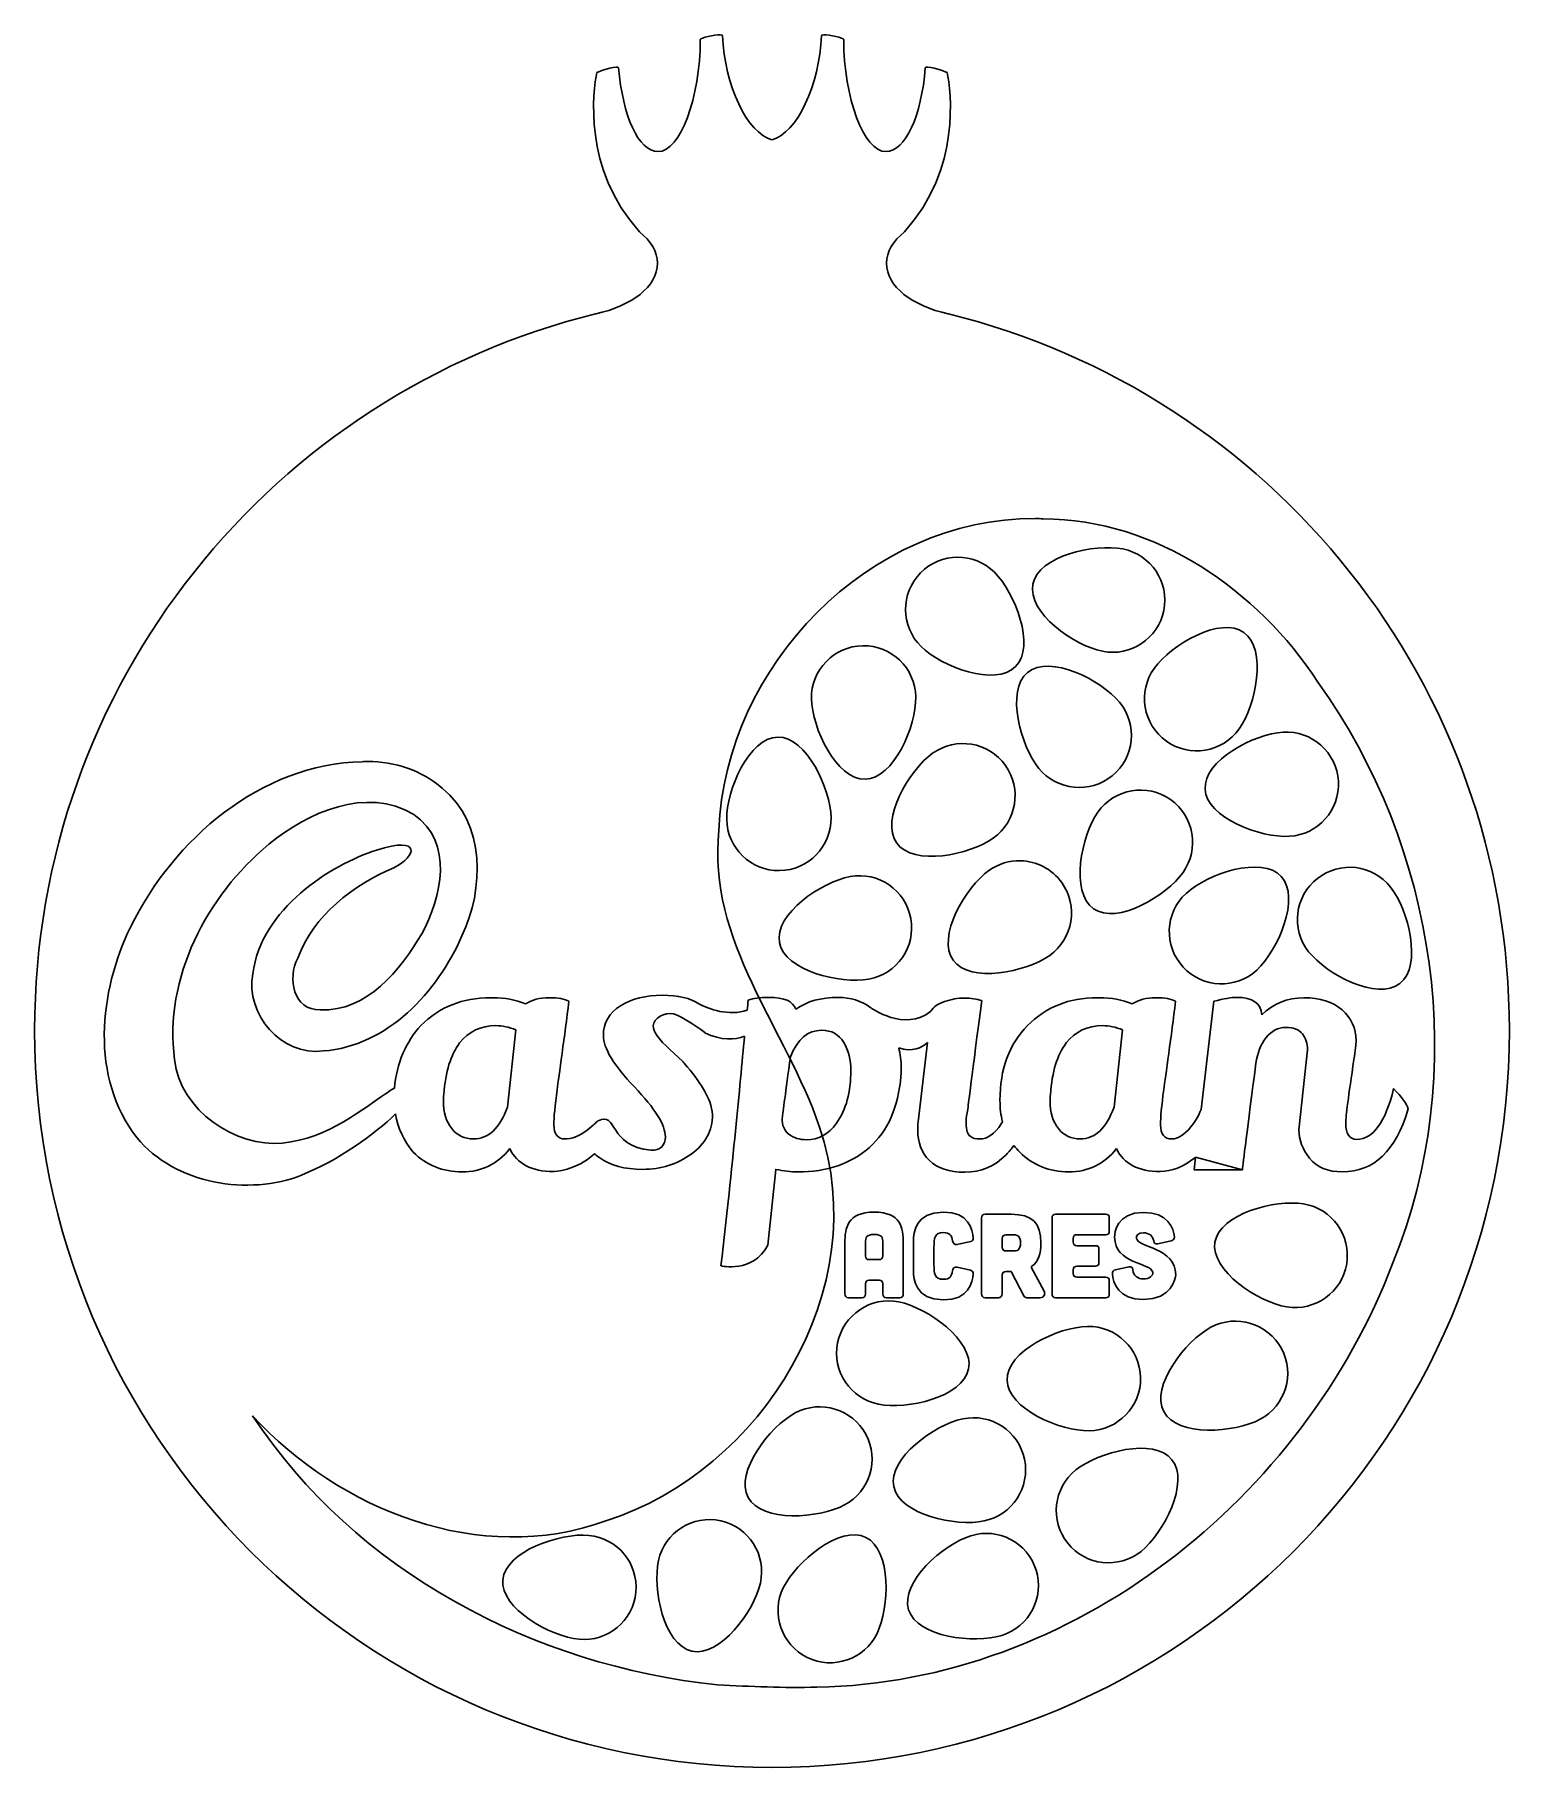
# Model space of a CAD drawing. Extents: x 0 to 120, y 0 to 141.
import ezdxf

# ---------------------------------------------------------------- set-up
doc = ezdxf.new("R2010")
doc.units = 0
doc.layers.add('ink_ext_XXXXXX', color=7, linetype='CONTINUOUS')

msp = doc.modelspace()

# ---------------------------------------------------------------- linework, layer by layer
at = {"layer": 'ink_ext_XXXXXX', "color": 7}
for points in [[(64.206309, 140.979833), (64.206309, 140.979833)], [(45.652268, 118.279105), (45.643907, 118.266784)], [(74.355219, 118.267224), (74.347297, 118.279105)], [(81.431073, 101.61448), (81.431073, 101.61448)], [(27.098954, 81.842793), (27.099136, 81.84203)], [(80.21421, 73.771443), (80.21421, 73.771443)], [(37.274456, 62.625445), (37.100393, 62.625445)], [(54.03622, 62.11576), (54.033312, 62.128846)], [(86.639117, 62.624663), (86.46532, 62.624663)], [(95.949604, 62.333298), (94.919871, 53.51724)], [(68.042281, 61.815307), (68.042427, 61.815307)], [(37.537613, 60.354791), (37.537613, 60.354791)], [(39.166849, 60.005774), (38.468234, 53.721438)], [(54.527947, 59.806666), (54.539034, 59.779112)], [(64.032111, 59.977385), (64.032111, 59.977385)], [(86.902084, 60.354791), (86.902084, 60.354791)], [(88.531031, 60.005774), (87.832423, 53.721438)], [(52.719233, 57.459513), (51.69661, 58.406055)], [(72.640309, 58.988495), (71.887463, 52.528096)], [(103.572936, 58.376521), (102.874322, 51.888568)], [(94.468623, 49.654156), (94.348783, 48.629261), (98.277163, 48.629261)], [(59.659871, 42.481528), (60.307356, 48.658796)], [(68.310361, 45.181987), (68.310361, 45.181987)], [(73.945215, 45.181987), (73.945215, 45.181987)], [(90.219611, 45.162667), (90.219611, 45.162667)], [(77.039243, 44.706871), (77.039243, 38.51939)], [(79.463918, 45.007615), (77.339983, 45.007615), (77.339983, 45.007615)], [(82.790533, 44.716522), (82.790533, 38.509721)], [(87.154833, 45.007615), (83.081335, 45.007615), (83.081335, 45.007615)], [(87.445634, 43.630287), (87.445634, 44.716522)], [(65.934533, 42.660462), (65.934533, 38.548343)], [(67.602383, 41.60347), (67.602383, 42.660462)], [(68.310361, 43.358787), (68.310361, 43.358787)], [(69.018339, 42.660462), (69.018339, 41.61314)], [(70.686757, 38.548343), (70.686757, 42.660462)], [(71.510884, 42.825456), (71.510884, 40.400787)], [(73.179018, 40.914797), (73.179018, 42.311446)], [(75.079738, 42.534382), (76.15633, 42.77691)], [(78.726977, 42.321097), (78.726977, 43.038723)], [(79.027715, 43.339176), (79.522136, 43.339176)], [(79.027715, 43.339176), (79.027715, 43.339176)], [(84.517169, 42.737997), (84.517169, 43.048392)], [(84.807971, 43.339194), (87.154833, 43.339194)], [(86.311109, 42.447196), (84.807971, 42.447196)], [(91.383389, 42.602248), (92.488945, 42.844776)], [(68.727538, 41.312669), (67.893752, 41.312669)], [(79.522136, 42.020062), (79.027715, 42.020062)], [(86.602195, 41.069849), (86.602195, 42.156103)], [(67.893752, 39.644248), (68.727538, 39.644248)], [(76.15633, 40.44906), (75.060713, 40.691879)], [(78.726977, 38.51939), (78.726977, 40.051479)], [(79.027715, 40.352223), (79.415358, 40.352223)], [(79.492884, 40.30395), (80.501604, 38.354674)], [(82.150427, 38.742326), (81.122114, 40.652966)], [(84.517169, 40.177578), (84.517169, 40.487973)], [(84.807971, 40.778775), (86.311109, 40.778775)], [(87.154833, 39.886776), (84.807971, 39.886776)], [(87.445634, 38.509721), (87.445634, 39.595974)], [(89.046181, 40.730483), (87.949994, 40.487973)], [(66.225335, 38.21867), (67.311582, 38.21867)], [(67.602383, 38.509721), (67.602383, 39.353446)], [(69.018339, 39.353446), (69.018339, 38.509721)], [(69.309425, 38.21867), (70.395388, 38.21867)], [(77.339983, 38.21867), (78.426233, 38.21867)], [(80.724533, 38.21867), (81.830091, 38.21867)], [(83.081335, 38.21867), (87.154833, 38.21867)]]:
    msp.add_lwpolyline(points, close=True, dxfattribs=at)
for points in [[(54.163886, 140.604062), (54.163886, 135.870786), (52.536383, 131.473785), (50.722543, 131.473785)], [(55.793693, 140.979393), (55.345685, 140.99282), (54.163886, 140.72327), (54.163886, 140.604062)], [(55.9631, 140.919552), (55.961523, 140.958152), (55.897077, 140.97629), (55.793693, 140.979393)], [(59.999781, 132.445775), (57.978336, 132.974998), (56.147971, 136.86861), (55.9631, 140.919552)], [(64.036904, 140.919552), (63.85229, 136.868556), (62.021289, 132.974914), (59.999781, 132.445775)], [(64.206309, 140.979833), (64.102922, 140.976722), (64.038594, 140.958149), (64.036904, 140.919552)], [(65.836118, 140.604062), (65.836118, 140.72327), (64.654326, 140.993317), (64.206309, 140.979833)], [(69.277023, 131.473785), (67.46319, 131.473785), (65.836118, 135.870786), (65.836118, 140.604062)], [(47.522763, 138.297952), (47.508683, 138.475928), (46.218794, 138.137611), (45.756112, 137.9081)], [(50.722543, 131.473785), (49.139621, 131.473785), (47.831969, 134.406967), (47.522763, 138.297952)], [(72.476802, 138.297952), (72.167596, 134.406967), (70.859944, 131.473785), (69.277023, 131.473785)], [(74.243896, 137.9081), (73.780932, 138.137611), (72.490883, 138.475929), (72.476802, 138.297952)], [(45.756112, 137.9081), (45.438175, 136.471333), (44.581151, 130.077359), (49.228255, 124.935187)], [(70.77175, 124.935187), (75.418573, 130.077359), (74.561551, 136.471333), (74.243896, 137.9081)], [(49.228255, 124.935187), (50.131655, 124.215114), (50.6759, 123.339627), (50.6759, 122.387509)], [(69.324105, 122.387509), (69.324105, 123.339627), (69.868068, 124.215114), (70.77175, 124.935187)], [(50.6759, 122.387509), (50.6759, 120.502984), (48.58156, 118.907373), (45.652268, 118.279105)], [(74.347297, 118.279105), (71.418005, 118.907373), (69.324105, 120.502984), (69.324105, 122.387509)], [(45.643907, 118.266784), (19.440168, 111.832198), (0.000001, 88.188252), (0.000001, 59.999778)], [(120.000001, 59.999778), (120.000001, 88.188523), (100.559313, 111.832905), (74.355219, 118.267224)], [(55.683252, 76.24947), (56.156492, 89.588202), (67.918385, 101.707056), (81.431073, 101.61448)], [(81.431073, 101.61448), (81.64556, 101.613016), (81.860359, 101.608504), (82.075691, 101.600839)], [(82.075691, 101.600839), (91.296766, 101.541772), (99.488105, 95.815583), (104.427488, 88.307156)], [(78.098562, 97.243589), (76.431471, 98.892108), (73.743334, 98.876586), (72.095169, 97.209323)], [(88.549156, 99.141518), (86.250104, 99.601103), (81.682695, 98.576048), (81.22311, 96.276996)], [(91.879741, 94.146346), (92.339326, 96.445398), (90.848209, 98.681933), (88.549156, 99.141518)], [(72.095169, 97.209323), (70.446743, 95.541966), (70.461907, 92.854002), (72.129264, 91.205572)], [(79.823338, 89.568796), (81.4715, 91.236059), (79.765916, 95.59516), (78.098562, 97.243589)], [(81.22311, 96.276996), (80.763525, 93.977944), (84.585235, 91.275346), (86.884568, 90.815761)], [(86.884568, 90.815761), (89.183621, 90.355895), (91.419874, 91.847293), (91.879741, 94.146346)], [(98.403357, 92.350429), (96.494905, 93.712111), (92.463121, 91.333409), (91.101442, 89.424956)], [(98.013589, 84.493861), (99.375273, 86.402589), (100.312089, 90.988745), (98.403357, 92.350429)], [(67.377846, 91.268999), (65.033672, 91.226006), (63.167866, 89.291), (63.210713, 86.947065)], [(71.699926, 87.101629), (71.657172, 89.44595), (69.722167, 91.311756), (67.377846, 91.268999)], [(72.129264, 91.205572), (73.796617, 89.557146), (78.174912, 87.90144), (79.823338, 89.568796)], [(88.283808, 86.665668), (86.798281, 88.479728), (82.617898, 90.585524), (80.803837, 89.099994)], [(80.803837, 89.099994), (78.989549, 87.614796), (80.228829, 83.101014), (81.71403, 81.286725)], [(91.101442, 89.424956), (89.740037, 87.516219), (90.183376, 84.865156), (92.09211, 83.503472)], [(104.427488, 88.307156), (114.089451, 74.849777), (116.843487, 56.50111), (110.524755, 41.048844)], [(63.210713, 86.947065), (63.253469, 84.602745), (65.231769, 80.360554), (67.575851, 80.403162)], [(67.575851, 80.403162), (69.920174, 80.445915), (71.742534, 84.757548), (71.699926, 87.101629)], [(87.688389, 80.691306), (89.502449, 82.176834), (89.769009, 84.85138), (88.283808, 86.665668)], [(60.4614, 83.833159), (58.11729, 83.79824), (56.280358, 79.492727), (56.315559, 77.148336)], [(64.805211, 77.27506), (64.77001, 79.619451), (62.805791, 83.868079), (60.4614, 83.833159)], [(78.987364, 81.533054), (77.623534, 83.440107), (74.971908, 83.880543), (73.064855, 82.516713)], [(92.09211, 83.503472), (94.000842, 82.141787), (96.651907, 82.585124), (98.013589, 84.493861)], [(101.598995, 84.23464), (99.258566, 84.09652), (95.100492, 81.947061), (95.238824, 79.606455)], [(106.087151, 80.24692), (105.949033, 82.587348), (103.939818, 84.372794), (101.598995, 84.23464)], [(26.659535, 81.831488), (18.386586, 81.647374), (11.321264, 75.534865), (7.800853, 68.377941)], [(27.099136, 81.84203), (26.952554, 81.841885), (26.806044, 81.838213), (26.659535, 81.831488)], [(33.168025, 79.67881), (31.487281, 81.11657), (29.297652, 81.846247), (27.098954, 81.842793)], [(73.064855, 82.516713), (71.157802, 81.152882), (68.783842, 77.118559), (70.147672, 75.211505)], [(78.003705, 75.610263), (79.910758, 76.974093), (80.351194, 79.625719), (78.987364, 81.533054)], [(81.71403, 81.286725), (83.199281, 79.472713), (85.874101, 79.206106), (87.688389, 80.691306)], [(19.067825, 75.124235), (22.226206, 77.696504), (26.974546, 79.859307), (30.844736, 77.537836)], [(34.766018, 67.65768), (36.579621, 71.467329), (36.711027, 76.804124), (33.168025, 79.67881)], [(92.437188, 78.743547), (90.522841, 80.097118), (87.8736, 79.642568), (86.519761, 77.728126)], [(95.238824, 79.606455), (95.376764, 77.265814), (99.759004, 75.620643), (102.099613, 75.758978)], [(102.099613, 75.758978), (104.440256, 75.896915), (106.225488, 77.906313), (106.087151, 80.24692)], [(86.519761, 77.728126), (85.16619, 75.813776), (84.248625, 71.223765), (86.16271, 69.870101)], [(93.452251, 72.82629), (94.806087, 74.740732), (94.351537, 77.389973), (92.437188, 78.743547)], [(30.844736, 77.537836), (34.109296, 75.300243), (33.143852, 70.775657), (31.49337, 67.836595)], [(63.873219, 52.105497), (61.12285, 60.127454), (54.69023, 67.259579), (55.683252, 76.24947)], [(56.315559, 77.148336), (56.350478, 74.804226), (58.279215, 72.932093), (60.623606, 72.967012)], [(60.623606, 72.967012), (62.967997, 73.001932), (64.840131, 74.930669), (64.805211, 77.27506)], [(11.38744, 57.595191), (10.487317, 64.210714), (14.019342, 70.946612), (19.067825, 75.124235)], [(29.22517, 73.20676), (31.099479, 74.143506), (31.537336, 75.827212), (27.820852, 74.638341)], [(70.147672, 75.211505), (71.511502, 73.304452), (76.096652, 74.246433), (78.003705, 75.610263)], [(27.820852, 74.638341), (24.104368, 73.449489), (18.402125, 69.839966), (17.751256, 64.581541)], [(80.21421, 73.771443), (79.329927, 73.790309), (78.432053, 73.534021), (77.657197, 72.979971)], [(83.580017, 71.995952), (82.770235, 73.128444), (81.506621, 73.743853), (80.21421, 73.771443)], [(101.437943, 72.491663), (99.847457, 74.214225), (95.415153, 72.708862), (93.692584, 71.118376)], [(110.339738, 71.621084), (108.890051, 73.463834), (106.221129, 73.782449), (104.378373, 72.332762)], [(21.404454, 65.841586), (22.736963, 69.365304), (25.877223, 71.758204), (29.22517, 73.20676)], [(66.358511, 72.487041), (64.051621, 72.067605), (60.183052, 69.432451), (60.602305, 67.125772)], [(71.29468, 69.069682), (70.875244, 71.376572), (68.665406, 72.906478), (66.358511, 72.487041)], [(77.657197, 72.979971), (75.750144, 71.616129), (73.376252, 67.581762), (74.740091, 65.674702)], [(82.596284, 66.073427), (84.503621, 67.43727), (84.943834, 70.08891), (83.580017, 71.995952)], [(86.16271, 69.870101), (88.077054, 68.51653), (92.098683, 70.911943), (93.452251, 72.82629)], [(99.452242, 64.880285), (101.174811, 66.470776), (103.02815, 70.769058), (101.437943, 72.491663)], [(104.378373, 72.332762), (102.535619, 70.883078), (102.21701, 68.21415), (103.666694, 66.371399)], [(93.692584, 71.118376), (91.969737, 69.527854), (91.862602, 66.842035), (93.453093, 65.119466)], [(111.097611, 63.791558), (112.940362, 65.241245), (111.789422, 69.778331), (110.339738, 71.621084)], [(7.800853, 68.377941), (5.236854, 63.099415), (4.510649, 56.131367), (8.31032, 51.24506)], [(31.49337, 67.836595), (29.758319, 64.870835), (27.03645, 61.470107), (23.243558, 61.645969)], [(67.877324, 64.133516), (70.183999, 64.552763), (71.714116, 66.76279), (71.29468, 69.069682)], [(23.482961, 58.291534), (28.728426, 58.689314), (32.770899, 63.073134), (34.766018, 67.65768)], [(60.602305, 67.125772), (61.021742, 64.81888), (65.570432, 63.714079), (67.877324, 64.133516)], [(103.666694, 66.371399), (105.116378, 64.528646), (109.254855, 62.341874), (111.097611, 63.791558)], [(23.243558, 61.645969), (21.00771, 61.570579), (20.569744, 64.246883), (21.404454, 65.841586)], [(74.740091, 65.674702), (76.103912, 63.767369), (80.689233, 64.709603), (82.596284, 66.073427)], [(93.453093, 65.119466), (95.043579, 63.396904), (97.729398, 63.289766), (99.452242, 64.880285)], [(17.751256, 64.581541), (17.14368, 61.27009), (20.064003, 57.873543), (23.482961, 58.291534)], [(37.100393, 62.625445), (34.812019, 62.625445), (32.920007, 61.868633), (31.427194, 60.355536)], [(39.951596, 62.130463), (39.136915, 62.460778), (38.244316, 62.625445), (37.274456, 62.625445)], [(41.857711, 62.625445), (41.110623, 62.625445), (40.475948, 62.460778), (39.951596, 62.130463)], [(43.472461, 62.334079), (43.142146, 62.528389), (42.604563, 62.625445), (41.857711, 62.625445)], [(42.919556, 58.100132), (43.113593, 59.487893), (43.298434, 60.899281), (43.472461, 62.334079)], [(51.059136, 62.829733), (49.739786, 62.829733), (48.613492, 62.544329), (47.679419, 61.97294)], [(54.033312, 62.128846), (53.368175, 62.596601), (52.37705, 62.829733), (51.059136, 62.829733)], [(57.983069, 61.622196), (56.465193, 61.094246), (54.861442, 61.702512), (54.03622, 62.11576)], [(58.067127, 62.421901), (58.040228, 62.181245), (58.01109, 61.888934), (57.983069, 61.622196)], [(59.724756, 62.655052), (59.027499, 62.655052), (58.474614, 62.57679), (58.067127, 62.421901)], [(61.936439, 61.694897), (61.72325, 62.334152), (60.985796, 62.655052), (59.724756, 62.655052)], [(65.399369, 62.655052), (64.0023, 62.655052), (62.848004, 62.334152), (61.936439, 61.694897)], [(68.042427, 61.815307), (67.255849, 62.374246), (66.374933, 62.655052), (65.399369, 62.655052)], [(74.040922, 62.319103), (73.497407, 62.134371), (73.129398, 61.868015), (72.935078, 61.518834)], [(75.65595, 62.595128), (75.121741, 62.595128), (74.584417, 62.503835), (74.040922, 62.319103)], [(77.067078, 62.391513), (76.65987, 62.527553), (76.188462, 62.595128), (75.65595, 62.595128)], [(75.931702, 53.546193), (75.931702, 53.604208), (76.310394, 56.553502), (77.067078, 62.391513)], [(86.46532, 62.624663), (84.176696, 62.624663), (82.284636, 61.867851), (80.791557, 60.354773)], [(89.315972, 62.129682), (88.501558, 62.460015), (87.608711, 62.624663), (86.639117, 62.624663)], [(91.222087, 62.624663), (90.474981, 62.624663), (89.840606, 62.460015), (89.315972, 62.129682)], [(92.836832, 62.333298), (92.506504, 62.527608), (91.969195, 62.624663), (91.222087, 62.624663)], [(92.284195, 58.09935), (92.478506, 59.487111), (92.662796, 60.898518), (92.836832, 62.333298)], [(97.811702, 62.654198), (97.3845, 62.654198), (96.764296, 62.546492), (95.949604, 62.333298)], [(99.848166, 61.227451), (99.790154, 62.178173), (99.11048, 62.654198), (97.811702, 62.654198)], [(103.267359, 62.624663), (101.939011, 62.624663), (100.798877, 62.159035), (99.848166, 61.227451)], [(106.395467, 61.634701), (105.638786, 62.294221), (104.595706, 62.624663), (103.267359, 62.624663)], [(47.679419, 61.97294), (46.745581, 61.402696), (46.277663, 60.59792), (46.277663, 59.560193)], [(50.326933, 60.337434), (50.341837, 60.959932), (51.277437, 61.458711), (51.978033, 61.302987)], [(51.978033, 61.302987), (52.66518, 61.150243), (54.458555, 59.856811), (54.527947, 59.806666)], [(72.935078, 61.518834), (70.778812, 59.807211), (68.042281, 61.815307), (68.042281, 61.815307)], [(107.529424, 59.133351), (107.529424, 60.14207), (107.15187, 60.97518), (106.395467, 61.634701)], [(0.000001, 59.999778), (0.000001, 26.862631), (26.862623, -0.000002), (59.999781, -0.000002)], [(31.427194, 60.355536), (30.244776, 59.119083), (29.437256, 57.228744), (29.274279, 55.278445)], [(34.583594, 58.943675), (35.311853, 59.884801), (36.295453, 60.354791), (37.537613, 60.354791)], [(37.537613, 60.354791), (38.060875, 60.354791), (38.603075, 60.238943), (39.166849, 60.005774)], [(46.277663, 59.560193), (46.277663, 58.521067), (47.119116, 57.125818), (48.800878, 55.370829)], [(51.69661, 58.406055), (50.783056, 59.235949), (50.326933, 59.88122), (50.326933, 60.337434)], [(54.539034, 59.779112), (55.897942, 59.117738), (56.977864, 59.191656), (57.769088, 59.490873)], [(57.769088, 59.490873), (57.371339, 55.372374), (56.824771, 49.216172), (55.848775, 40.808564)], [(59.999781, -0.000002), (93.13694, -0.000002), (120.000001, 26.862631), (120.000001, 59.999778)], [(61.500939, 57.823906), (62.082196, 59.258704), (62.92623, 59.977385), (64.032111, 59.977385)], [(64.032111, 59.977385), (64.846523, 59.977385), (65.446802, 59.646925), (65.835135, 58.987677)], [(80.791557, 60.354773), (79.297619, 58.841695), (78.550622, 56.815006), (78.550622, 54.274343)], [(83.948063, 58.943675), (84.676009, 59.884801), (85.660197, 60.354791), (86.902084, 60.354791)], [(86.902084, 60.354791), (87.425311, 60.354791), (87.967526, 60.238943), (88.531031, 60.005774)], [(99.383006, 57.300481), (99.499027, 58.133756), (99.776029, 58.827609), (100.211675, 59.380405)], [(100.211675, 59.380405), (100.648731, 59.933492), (101.182546, 60.209354), (101.812221, 60.209354)], [(101.812221, 60.209354), (102.44218, 60.209354), (102.893386, 60.035164), (103.165699, 59.685965)], [(103.165699, 59.685965), (103.436608, 59.336767), (103.572936, 58.899746), (103.572936, 58.376521)], [(33.288617, 54.739535), (33.424621, 56.601812), (33.856753, 58.002531), (34.583594, 58.943675)], [(42.512306, 55.147512), (42.589187, 55.730169), (42.725228, 56.713752), (42.919556, 58.100132)], [(60.830734, 52.819225), (60.888743, 53.284435), (61.112324, 54.952892), (61.500939, 57.823906)], [(65.835135, 58.987677), (66.223474, 58.328157), (66.417593, 57.571618), (66.417593, 56.71806)], [(70.309065, 58.555146), (71.425781, 58.158437), (72.1879, 58.562234), (72.640309, 58.988495)], [(70.520069, 56.921657), (70.520069, 57.493119), (70.449441, 58.037409), (70.309065, 58.555146)], [(82.6528, 54.739535), (82.789108, 56.601812), (83.220933, 58.002531), (83.948063, 58.943675)], [(91.876958, 55.146748), (91.953841, 55.729406), (92.090167, 56.712989), (92.284195, 58.09935)], [(107.355624, 57.590738), (107.471645, 58.347132), (107.529424, 58.861051), (107.529424, 59.133351)], [(20.154643, 50.795989), (16.413877, 50.433414), (11.824006, 53.402719), (11.38744, 57.595191)], [(52.938479, 57.202227), (52.864779, 57.289612), (52.791479, 57.375344), (52.719233, 57.459513)], [(55.153844, 53.111408), (55.107733, 54.449751), (53.973297, 55.97497), (52.938479, 57.202227)], [(66.417593, 56.71806), (66.417593, 54.952929), (66.029093, 53.517876), (65.253819, 52.412266)], [(70.490535, 56.252577), (70.510524, 56.485763), (70.520069, 56.708463), (70.520069, 56.921657)], [(98.277163, 48.629261), (98.316025, 49.094471), (98.684617, 51.984551), (99.383006, 57.300481)], [(106.686553, 52.440365), (106.686553, 52.92584), (106.909274, 54.642571), (107.355624, 57.590738)], [(29.274279, 55.278445), (29.065611, 55.145785), (28.836223, 54.99604), (28.555799, 54.812126)], [(42.250475, 52.296872), (42.250475, 52.878094), (42.338007, 53.828743), (42.512306, 55.147512)], [(48.800878, 55.370829), (50.482367, 53.616713), (51.322675, 52.260522), (51.322675, 51.306419)], [(67.930682, 50.447899), (69.423761, 51.776228), (70.277344, 53.710769), (70.490535, 56.252577)], [(91.615122, 52.29609), (91.615122, 52.877331), (91.702924, 53.82798), (91.876958, 55.146748)], [(110.5854, 55.234498), (109.905876, 52.479514), (108.906696, 51.102785), (107.587642, 51.102785)], [(111.777575, 53.575728), (111.642403, 53.983214), (111.244924, 54.536101), (110.5854, 55.234498)], [(28.555799, 54.812126), (26.919311, 53.738777), (23.895409, 51.158583), (20.154643, 50.795989)], [(33.259937, 54.244826), (33.259937, 54.399733), (33.269933, 54.565508), (33.288617, 54.739535)], [(33.943194, 51.975209), (33.487307, 52.537583), (33.259937, 53.294122), (33.259937, 54.244826)], [(38.468234, 53.721438), (37.846718, 51.994056), (36.92553, 51.132338), (35.703635, 51.132338)], [(78.550622, 54.274343), (78.550622, 53.652154), (78.620365, 53.074004), (78.75708, 52.538056)], [(82.6244, 54.244826), (82.6244, 54.399733), (82.633814, 54.565508), (82.6528, 54.739535)], [(83.307388, 51.975209), (82.851736, 52.537583), (82.6244, 53.294122), (82.6244, 54.244826)], [(87.832423, 53.721438), (87.21091, 51.994056), (86.289703, 51.132338), (85.068102, 51.132338)], [(21.715903, 48.188515), (24.61487, 49.351649), (27.7132, 51.529155), (29.363937, 53.170186)], [(29.363937, 53.170186), (29.564463, 52.036895), (30.023476, 50.957312), (30.801171, 50.054881)], [(43.181096, 51.133083), (42.560725, 51.133083), (42.250475, 51.520195), (42.250475, 52.296872)], [(45.457529, 52.255978), (44.092123, 51.015635), (43.181096, 51.133083), (43.181096, 51.133083)], [(45.515471, 52.309358), (45.496969, 52.292092), (45.47545, 52.272808), (45.457529, 52.255978)], [(45.767069, 52.552178), (45.681501, 52.465446), (45.597913, 52.385876), (45.515471, 52.309358)], [(45.834953, 52.60385), (45.808799, 52.588401), (45.785735, 52.57108), (45.767069, 52.552178)], [(45.844586, 52.612756), (45.840951, 52.609484), (45.838407, 52.607121), (45.834953, 52.60385)], [(50.170827, 50.216785), (46.621463, 50.535594), (47.461244, 53.426128), (45.844586, 52.612756)], [(53.425227, 49.904064), (54.57842, 50.733976), (55.153844, 51.803618), (55.153844, 53.111408)], [(61.383368, 51.509762), (60.995035, 51.800928), (60.811962, 52.236585), (60.830734, 52.819225)], [(65.253819, 52.412266), (64.613155, 51.519577), (63.798823, 51.072996), (62.808979, 51.072996)], [(71.887463, 52.528096), (71.868412, 52.296036), (71.859064, 52.072209), (71.859064, 51.859034)], [(75.787152, 52.571843), (75.787152, 52.833456), (75.834553, 53.157864), (75.931702, 53.546193)], [(75.845087, 51.888568), (75.806047, 52.081751), (75.787152, 52.310231), (75.787152, 52.571843)], [(78.65229, 52.368228), (78.119497, 51.543132), (77.537154, 51.13232), (76.907195, 51.13232)], [(78.75708, 52.538056), (78.722222, 52.481386), (78.688344, 52.423862), (78.65229, 52.368228)], [(92.545746, 51.13232), (91.92536, 51.13232), (91.615122, 51.519413), (91.615122, 52.29609)], [(94.919871, 53.51724), (94.662705, 52.936036), (94.385895, 52.463211), (94.088359, 52.106669)], [(106.423581, 48.45518), (108.965661, 48.45518), (110.749705, 50.161223), (111.777575, 53.575728)], [(107.587642, 51.102785), (106.986124, 51.102785), (106.686553, 51.549057), (106.686553, 52.440365)], [(8.31032, 51.24506), (11.396382, 47.430176), (17.4839, 46.490577), (21.715903, 48.188515)], [(35.703635, 51.132338), (34.986373, 51.132338), (34.398862, 51.412834), (33.943194, 51.975209)], [(46.477294, 20.051847), (59.27291, 24.149307), (68.3503, 38.964048), (63.873219, 52.105497)], [(51.322675, 51.306419), (51.322675, 50.642391), (50.906501, 50.149628), (50.170827, 50.216785)], [(62.808979, 51.072996), (62.246597, 51.072996), (61.771707, 51.218579), (61.383368, 51.509762)], [(71.859064, 51.859034), (71.859064, 50.850315), (72.173923, 50.026455), (72.805021, 49.386073)], [(76.907195, 51.13232), (76.276395, 51.13232), (75.921968, 51.383082), (75.845087, 51.888568)], [(85.068102, 51.132338), (84.350558, 51.132338), (83.76332, 51.412834), (83.307388, 51.975209)], [(94.088359, 52.106669), (93.545136, 51.456727), (93.03124, 51.13232), (92.545746, 51.13232)], [(102.874322, 51.888568), (102.874322, 51.073032), (103.165773, 50.297428), (103.747013, 49.5599)], [(30.801171, 50.054881), (31.87861, 48.988129), (33.206829, 48.45518), (34.78721, 48.45518)], [(34.78721, 48.45518), (36.367881, 48.45518), (37.663131, 49.085202), (38.67185, 50.345955)], [(38.67185, 50.345955), (39.254489, 49.104031), (40.437126, 48.483569), (42.221123, 48.483569)], [(42.221123, 48.483569), (42.221123, 48.483569), (44.079546, 48.542638), (45.55711, 49.927073)], [(45.55711, 49.927073), (45.686154, 49.817695), (45.824757, 49.706573), (45.982808, 49.592251)], [(45.982808, 49.592251), (46.843127, 48.969899), (48.011532, 48.658232), (49.48548, 48.658232)], [(49.48548, 48.658232), (50.960554, 48.658232), (52.273451, 49.073879), (53.425227, 49.904064)], [(62.082272, 48.45518), (64.486633, 48.45518), (66.436746, 49.119553), (67.930682, 50.447899)], [(72.805021, 49.386073), (73.434702, 48.745418), (74.399775, 48.425645), (75.699692, 48.425645)], [(75.699692, 48.425645), (76.998451, 48.425645), (78.114899, 48.900525), (79.045334, 49.851247)], [(79.045334, 49.851247), (79.274153, 50.084688), (79.486448, 50.336377), (79.682315, 50.606096)], [(79.682315, 50.606096), (79.829479, 50.413567), (79.989491, 50.229216), (80.165374, 50.054881)], [(80.165374, 50.054881), (81.24282, 48.988129), (82.571006, 48.45518), (84.151691, 48.45518)], [(84.151691, 48.45518), (85.732072, 48.45518), (87.027627, 49.085202), (88.036338, 50.345955)], [(88.036338, 50.345955), (88.618713, 49.104031), (89.801326, 48.483569), (91.585597, 48.483569)], [(91.585597, 48.483569), (92.517159, 48.483569), (93.457141, 48.856486), (94.407852, 49.603611)], [(94.407852, 49.603611), (94.428356, 49.619787), (94.448301, 49.637544), (94.468623, 49.654156)], [(103.747013, 49.5599), (104.329378, 48.823462), (105.220832, 48.45518), (106.423581, 48.45518)], [(60.307356, 48.658796), (60.947741, 48.522755), (61.538756, 48.45518), (62.082272, 48.45518)], [(68.310361, 45.181987), (66.128174, 45.181987), (65.934533, 43.882357), (65.934533, 42.660462)], [(70.686757, 42.660462), (70.686757, 43.882357), (70.492548, 45.181987), (68.310361, 45.181987)], [(73.945215, 45.181987), (71.64673, 45.181987), (71.510884, 43.465565), (71.510884, 42.825456)], [(76.36989, 43.048392), (76.33103, 43.795208), (76.011102, 45.181987), (73.945215, 45.181987)], [(90.219611, 45.162667), (88.047282, 45.162667), (87.872539, 43.446082), (87.882123, 43.155171)], [(92.741125, 43.164549), (92.683114, 43.862928), (92.217622, 45.162667), (90.219611, 45.162667)], [(96.038733, 42.733038), (96.418307, 45.046669), (100.947127, 46.230002), (103.260756, 45.850427)], [(103.260756, 45.850427), (105.574598, 45.471036), (107.142583, 43.287421), (106.763008, 40.973793)], [(77.339983, 45.007615), (77.165378, 45.007615), (77.039243, 44.881461), (77.039243, 44.706871)], [(81.888595, 42.679783), (81.888595, 44.270578), (81.190196, 45.007615), (79.463918, 45.007615)], [(83.081335, 45.007615), (82.897163, 45.007615), (82.790533, 44.910287), (82.790533, 44.716522)], [(87.445634, 44.716522), (87.445634, 44.910287), (87.348852, 45.007615), (87.154833, 45.007615)], [(55.848775, 40.808564), (55.848775, 40.808564), (58.42531, 40.183031), (59.659871, 42.481528)], [(67.602383, 42.660462), (67.602383, 43.125673), (67.670536, 43.358787), (68.310361, 43.358787)], [(68.310361, 43.358787), (68.950446, 43.358787), (69.018339, 43.125673), (69.018339, 42.660462)], [(73.179018, 42.311446), (73.179018, 43.058279), (73.227671, 43.513839), (73.945215, 43.513839)], [(73.945215, 43.513839), (74.469, 43.513839), (74.643392, 43.261768), (74.6921, 42.834834)], [(74.6921, 42.834834), (74.721392, 42.631237), (74.876135, 42.495505), (75.079738, 42.534382)], [(76.15633, 42.77691), (76.29234, 42.805918), (76.379474, 42.91266), (76.36989, 43.048392)], [(78.726977, 43.038723), (78.726977, 43.213313), (78.853107, 43.339176), (79.027715, 43.339176)], [(79.027715, 42.020062), (78.853107, 42.020062), (78.726977, 42.146761), (78.726977, 42.321097)], [(79.522136, 43.339176), (79.987652, 43.339176), (80.220173, 43.281288), (80.220173, 42.679764)], [(80.220173, 42.679764), (80.220173, 42.078532), (79.987652, 42.020062), (79.522136, 42.020062)], [(81.15165, 40.778775), (81.665588, 41.147402), (81.888595, 41.777788), (81.888595, 42.679783)], [(84.517169, 43.048392), (84.517169, 43.24243), (84.623519, 43.339194), (84.807971, 43.339194)], [(84.807971, 42.447196), (84.623519, 42.447196), (84.517169, 42.553811), (84.517169, 42.737997)], [(86.602195, 42.156103), (86.602195, 42.34985), (86.504869, 42.447196), (86.311109, 42.447196)], [(87.154833, 43.339194), (87.348852, 43.339194), (87.445634, 43.446136), (87.445634, 43.630287)], [(87.882123, 43.155171), (87.882123, 40.924539), (90.801353, 41.108598), (90.985805, 40.284357)], [(89.647381, 43.048392), (89.608517, 43.271437), (89.841413, 43.494537), (90.219611, 43.494537)], [(92.847904, 40.080741), (92.847904, 42.311355), (89.783114, 42.291998), (89.647381, 43.048392)], [(90.219611, 43.494537), (90.675534, 43.494537), (90.995467, 43.24243), (91.063333, 42.844776)], [(91.063333, 42.844776), (91.09234, 42.650757), (91.189359, 42.563389), (91.383389, 42.602248)], [(92.488945, 42.844776), (92.663823, 42.883635), (92.750689, 42.990232), (92.741125, 43.164549)], [(101.886588, 37.471726), (99.572957, 37.8513), (95.659341, 40.419196), (96.038733, 42.733038)], [(110.524755, 41.048844), (103.251088, 21.897427), (84.498184, 6.900306), (63.658493, 6.524077)], [(67.893752, 41.312669), (67.7093, 41.312669), (67.602383, 41.419302), (67.602383, 41.60347)], [(69.018339, 41.61314), (69.018339, 41.419375), (68.921575, 41.322265), (68.727538, 41.312669)], [(73.945215, 39.712113), (73.227671, 39.712113), (73.179018, 40.167691), (73.179018, 40.914797)], [(86.311109, 40.778775), (86.504869, 40.778775), (86.602195, 40.885699), (86.602195, 41.069849)], [(106.763008, 40.973793), (106.383434, 38.660162), (104.200216, 37.092148), (101.886588, 37.471726)], [(67.602383, 39.353446), (67.602383, 39.547211), (67.7093, 39.644248), (67.893752, 39.644248)], [(68.727538, 39.644248), (68.921575, 39.644248), (69.018339, 39.547211), (69.018339, 39.353446)], [(71.510884, 40.400787), (71.510884, 39.760677), (71.64673, 38.043989), (73.945215, 38.043989)], [(74.68216, 40.410456), (74.624148, 39.964384), (74.478586, 39.712113), (73.945215, 39.712113)], [(73.945215, 38.043989), (76.011102, 38.043989), (76.33103, 39.430963), (76.36989, 40.167927)], [(75.060713, 40.691879), (74.866693, 40.740007), (74.711432, 40.614054), (74.68216, 40.410456)], [(76.36989, 40.167927), (76.379468, 40.31351), (76.29234, 40.420052), (76.15633, 40.44906)], [(78.726977, 40.051479), (78.726977, 40.226088), (78.853107, 40.352223), (79.027715, 40.352223)], [(79.415358, 40.352223), (79.444351, 40.352223), (79.473714, 40.332957), (79.492884, 40.30395)], [(81.122114, 40.652966), (81.102962, 40.701403), (81.11279, 40.749785), (81.15165, 40.778775)], [(84.517169, 40.487973), (84.517169, 40.681701), (84.623519, 40.778775), (84.807971, 40.778775)], [(84.807971, 39.886776), (84.623519, 39.886776), (84.517169, 39.993392), (84.517169, 40.177578)], [(87.445634, 39.595974), (87.445634, 39.789721), (87.348852, 39.886776), (87.154833, 39.886776)], [(87.949994, 40.487973), (87.775387, 40.449114), (87.688512, 40.342535), (87.6981, 40.167927)], [(87.6981, 40.167927), (87.746543, 39.411824), (88.18273, 38.073251), (90.219611, 38.073251)], [(89.366233, 40.478322), (89.346524, 40.681629), (89.239927, 40.76936), (89.046181, 40.730483)], [(90.219611, 39.741357), (89.763969, 39.741357), (89.404816, 40.012548), (89.366233, 40.478322)], [(90.985805, 40.284357), (91.0441, 40.022454), (90.694685, 39.741357), (90.219611, 39.741357)], [(90.219611, 38.073251), (92.518098, 38.073251), (92.847904, 39.789558), (92.847904, 40.080741)], [(65.336632, 34.537917), (65.793773, 36.83749), (68.028821, 38.330885), (70.328397, 37.873747)], [(65.934533, 38.548343), (65.934533, 38.334881), (66.040879, 38.21867), (66.225335, 38.21867)], [(67.311582, 38.21867), (67.505601, 38.21867), (67.602383, 38.315688), (67.602383, 38.509721)], [(69.018339, 38.509721), (69.018339, 38.315688), (69.125251, 38.21867), (69.309425, 38.21867)], [(70.395388, 38.21867), (70.589425, 38.21867), (70.686757, 38.334881), (70.686757, 38.548343)], [(77.039243, 38.51939), (77.039243, 38.344805), (77.165378, 38.21867), (77.339983, 38.21867)], [(78.426233, 38.21867), (78.600842, 38.21867), (78.726977, 38.344805), (78.726977, 38.51939)], [(80.501604, 38.354674), (80.540464, 38.267088), (80.627663, 38.21867), (80.724533, 38.21867)], [(81.830091, 38.21867), (82.130903, 38.21867), (82.286175, 38.490019), (82.150427, 38.742326)], [(82.790533, 38.509721), (82.790533, 38.325285), (82.897163, 38.21867), (83.081335, 38.21867)], [(87.154833, 38.21867), (87.348852, 38.21867), (87.445634, 38.315688), (87.445634, 38.509721)], [(70.328397, 37.873747), (72.627894, 37.416336), (76.452743, 34.717901), (75.995256, 32.418131)], [(95.715604, 35.810097), (97.782892, 36.916537), (100.355668, 36.137608), (101.461826, 34.07032)], [(79.123882, 31.512441), (79.081359, 33.856832), (83.323792, 35.834569), (85.668183, 35.877092)], [(85.668183, 35.877092), (88.012292, 35.919615), (89.947225, 34.053677), (89.989748, 31.709567)], [(91.880096, 28.94251), (90.773937, 31.009798), (93.648597, 34.703939), (95.715604, 35.810097)], [(68.672192, 29.546228), (66.372616, 30.003366), (64.879221, 32.238417), (65.336632, 34.537917)], [(101.461826, 34.07032), (102.568266, 32.003032), (101.789055, 29.430538), (99.722049, 28.324098)], [(75.995256, 32.418131), (75.538115, 30.118555), (70.971689, 29.088817), (68.672192, 29.546228)], [(85.821941, 27.388003), (83.477832, 27.34548), (79.166405, 29.168332), (79.123882, 31.512441)], [(89.989748, 31.709567), (90.03227, 29.365176), (88.166332, 27.430526), (85.821941, 27.388003)], [(61.89265, 28.838954), (63.959938, 29.945394), (66.532714, 29.166465), (67.638872, 27.099177)], [(55.564447, 6.715483), (40.670526, 8.249855), (26.062917, 15.936797), (17.739582, 28.605264)], [(17.739582, 28.605264), (24.838226, 20.90006), (36.24061, 16.35213), (46.477294, 20.051847)], [(58.057141, 21.971367), (56.950983, 24.038655), (59.825643, 27.732796), (61.89265, 28.838954)], [(69.91056, 22.846355), (69.430395, 25.141431), (73.228041, 27.87774), (75.522917, 28.357705)], [(75.522917, 28.357705), (77.817996, 28.837867), (80.067549, 27.366558), (80.547715, 25.071882)], [(99.722049, 28.324098), (97.65476, 27.217939), (92.986535, 26.875222), (91.880096, 28.94251)], [(67.638872, 27.099177), (68.745312, 25.031888), (67.966101, 22.459394), (65.899094, 21.352954)], [(84.724921, 24.201064), (86.554211, 25.66756), (91.080553, 26.860564), (92.547209, 25.031041)], [(80.547715, 25.071882), (81.027877, 22.776804), (79.556568, 20.52725), (77.261889, 20.047085)], [(84.068401, 18.233278), (82.601671, 20.06241), (82.895792, 22.734331), (84.724921, 24.201064)], [(92.547209, 25.031041), (94.013939, 23.201909), (91.865243, 19.043097), (90.035954, 17.576601)], [(77.261889, 20.047085), (74.966813, 19.566922), (70.390525, 20.551477), (69.91056, 22.846355)], [(65.899094, 21.352954), (63.831806, 20.246796), (59.163581, 19.904078), (58.057141, 21.971367)], [(50.767065, 16.835649), (51.275216, 19.124682), (53.542765, 20.568334), (55.831614, 20.059968)], [(55.831614, 20.059968), (58.120647, 19.551814), (59.563902, 17.284237), (59.055934, 14.995419)], [(45.089606, 18.876202), (42.754905, 19.094414), (38.3191, 17.600219), (38.100679, 15.265749)], [(48.921177, 14.254127), (49.139368, 16.588769), (47.42393, 18.658025), (45.089606, 18.876202)], [(67.639269, 18.706769), (65.532648, 19.735465), (61.947535, 16.725692), (60.918949, 14.618669)], [(68.548603, 10.893261), (69.577062, 13.000037), (69.746137, 17.677943), (67.639269, 18.706769)], [(71.115628, 12.826628), (70.419953, 15.065694), (73.940714, 18.150187), (76.179535, 18.846002)], [(76.179535, 18.846002), (78.418743, 19.541918), (80.797766, 18.291002), (81.493607, 16.052163)], [(90.035954, 17.576601), (88.206822, 16.109868), (85.5349, 16.403988), (84.068401, 18.233278)], [(53.476015, 9.450767), (51.187166, 9.959132), (50.25888, 14.547014), (50.767065, 16.835649)], [(81.493607, 16.052163), (82.189475, 13.812987), (80.938607, 11.433933), (78.699594, 10.737903)], [(38.100679, 15.265749), (37.882655, 12.931259), (41.964762, 10.640791), (44.299232, 10.422369)], [(44.299232, 10.422369), (46.633722, 10.204345), (48.702942, 11.919826), (48.921177, 14.254127)], [(59.055934, 14.995419), (58.547566, 12.70657), (55.765048, 8.942612), (53.476015, 9.450767)], [(60.918949, 14.618669), (59.890123, 12.511798), (60.763999, 9.969878), (62.870907, 8.941128)], [(78.699594, 10.737903), (76.460504, 10.042243), (71.811685, 10.587665), (71.115628, 12.826628)], [(62.870907, 8.941128), (64.977753, 7.912252), (67.519774, 8.786393), (68.548603, 10.893261)], [(63.658493, 6.524077), (60.959084, 6.450577), (58.25984, 6.581437), (55.564447, 6.715483)]]:
    msp.add_open_spline(points, degree=3, dxfattribs=at)

doc.saveas('drawing.dxf')
